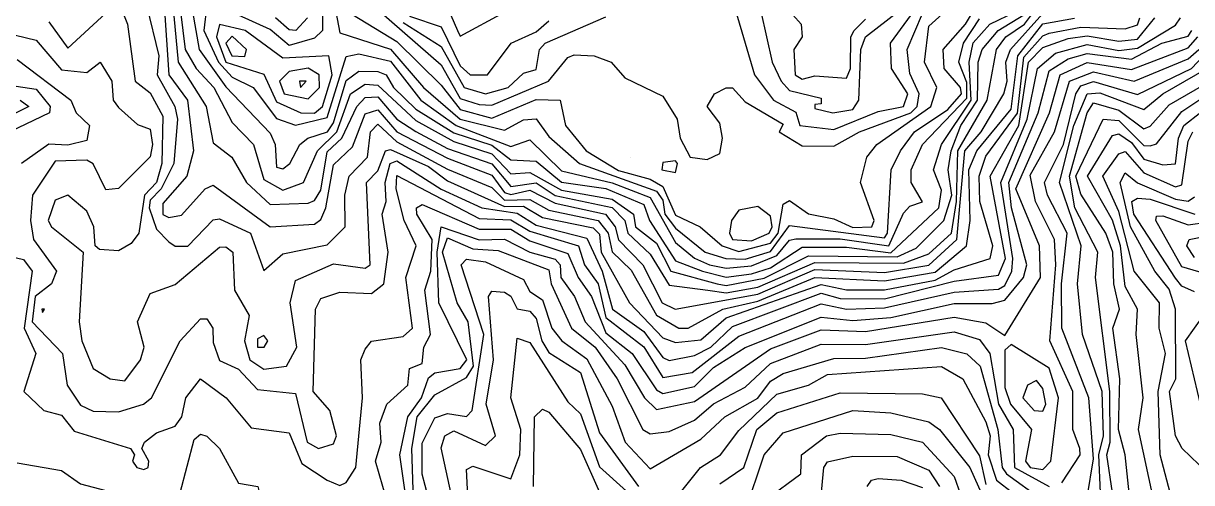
# Model space of a CAD drawing. Header units: metres. Extents: x 310028 to 360472, y 4137098 to 4159193.
# Drawn here: x 351607 to 354375, y 4148821 to 4149910 of the extents above; entities that cross this region are included whole.
import ezdxf

# ---------------------------------------------------------------- set-up
doc = ezdxf.new("R2010")
doc.units = ezdxf.units.M
doc.layers.add('CONTOUR', color=254, linetype='Continuous')
doc.layers.add('CONTOUR_INDEX', color=33, linetype='Continuous')

msp = doc.modelspace()

# ---------------------------------------------------------------- linework, layer by layer
at = {"layer": 'CONTOUR'}
for points, elevation in [([(353262.8, 4149382.5), (353302.5, 4149369.1), (353377.5, 4149388.7), (353395.7, 4149412.5), (353407.5, 4149481.5), (353422.5, 4149489.9), (353467.5, 4149458), (353527.5, 4149446.8), (353572.5, 4149426.2), (353617.5, 4149427.5), (353623.1, 4149442.5), (353591.1, 4149532.5), (353605.7, 4149592.5), (353629.7, 4149622.5), (353757.2, 4149712.5), (353771.3, 4149757.5), (353742.8, 4149817.5), (353752.5, 4149902.8), (353889.5, 4150027.5)], 280), ([(352333.8, 4150012.5), (352357.5, 4149887.1), (352477.5, 4149848.5), (352555.1, 4149757.5), (352642.5, 4149682.7), (352747.5, 4149656.5), (352792.5, 4149681.1), (352822.5, 4149683.4), (352852.5, 4149641.9), (352925.3, 4149577.5), (353107.5, 4149512.3), (353122.5, 4149491.1), (353127.5, 4149457.5), (353152.5, 4149424.3), (353223.1, 4149367.5), (353271.6, 4149352.5)], 270), ([(353371.6, 4149997.5), (353449.9, 4149907.5), (353452.8, 4149877.5), (353433.1, 4149847.5), (353435.9, 4149787.5)], 320), ([(351898.9, 4149952.5), (351928.2, 4149832.5), (351924.8, 4149787.5), (351966.3, 4149712.5), (351972.7, 4149682.5), (351964.1, 4149577.5), (351933.8, 4149517.5), (351907.5, 4149490.4), (351905.4, 4149472.5), (351922.5, 4149422.2), (351952.5, 4149392.1), (351967.5, 4149381.9), (351997.5, 4149382.1), (352057.5, 4149443.9), (352072.5, 4149446.9), (352145.9, 4149412.5), (352177.5, 4149323.9), (352222.5, 4149363.7), (352327.5, 4149385), (352369.8, 4149427.5), (352369.3, 4149502.5), (352379, 4149547.5), (352422.6, 4149592.5), (352430, 4149652.5), (352447.5, 4149671), (352492.5, 4149629.1), (352612.5, 4149564.1), (352717.5, 4149521.1), (352747.5, 4149490.9), (352807.5, 4149492.7), (352852.5, 4149466.8), (352969, 4149442.5), (352993, 4149412.5), (353002.5, 4149368.1), (353047.5, 4149324.6), (353107.5, 4149218.4), (353160.8, 4149187.5)], 210), ([(351941.1, 4149952.5), (351952.4, 4149787.5), (351996.3, 4149727.5), (352010.4, 4149607.5), (351994.9, 4149547.5), (351937.5, 4149483), (351937.5, 4149456.6), (351952.5, 4149449.5), (351982.5, 4149455.1), (352038.3, 4149517.5), (352057.5, 4149526.5), (352192.5, 4149427.4), (352297.5, 4149434.2), (352312.5, 4149445.3), (352324, 4149472.5), (352342.5, 4149574.3), (352387.5, 4149617.1), (352417.5, 4149695.1), (352447.5, 4149704.7), (352492.5, 4149652.7), (352612.5, 4149590.1), (352717.5, 4149550.3), (352747.5, 4149509.1), (352762.5, 4149504), (352807.5, 4149514.2), (352867.5, 4149483.5), (352986.9, 4149457.5), (353009.4, 4149427.5), (353017.5, 4149397.1), (353075.5, 4149337.5), (353120.9, 4149247.5), (353151.9, 4149232.5)], 220), ([(351961.5, 4149952.5), (351974.4, 4149817.5), (352040.9, 4149712.5), (352057.5, 4149626.4), (352101.2, 4149592.5), (352136.4, 4149532.5), (352192.5, 4149480.4), (352282.5, 4149483.4), (352297.5, 4149489.7), (352312.5, 4149514.6), (352327.5, 4149605.2), (352361.6, 4149637.5), (352397.2, 4149712.5), (352417.5, 4149733.8), (352447.5, 4149735.8), (352492.5, 4149682.6), (352537.5, 4149653.8), (352612.5, 4149613.6), (352717.5, 4149576.8), (352762.5, 4149522.8), (352822.5, 4149532), (352867.5, 4149502.1), (353002.5, 4149473.1), (353032.3, 4149442.5), (353039.8, 4149412.5), (353092.5, 4149362.4), (353137.5, 4149289.6), (353229.1, 4149277.5)], 230), ([(352042, 4149952.5), (352034.8, 4149892.5), (352069.8, 4149817.5), (352102.5, 4149782.3), (352152.1, 4149757.5), (352207.5, 4149684.4), (352252.5, 4149668.5), (352327.5, 4149686.9), (352372.5, 4149831.4), (352402.5, 4149837.2), (352477.5, 4149820.3), (352549.1, 4149727.5), (352632.5, 4149667.5), (352762.5, 4149618), (352807.5, 4149634), (352882.5, 4149560.2), (353002.5, 4149532.2), (353092.5, 4149497.3), (353152.5, 4149390.3), (353197.5, 4149353), (353233, 4149337.5)], 260), ([(352419.1, 4149967.5), (352597.5, 4149811.1), (352642.5, 4149731.4), (352687.5, 4149717.2), (352717.5, 4149716), (352852, 4149772.5), (352897.5, 4149829.2), (352912.5, 4149835.1), (352959.7, 4149832.5), (352999.8, 4149817.5), (353032.5, 4149780.5), (353122.5, 4149737.3), (353156.5, 4149682.5), (353163.3, 4149637.5), (353187.1, 4149592.5)], 290), ([(352612.5, 4149947.6), (352635.9, 4149892.5)], 320), ([(353229.1, 4149277.5), (353272.5, 4149271.3), (353347.5, 4149284.5), (353482.5, 4149343.4), (353692.5, 4149341.8), (353752.5, 4149363.8), (353806.3, 4149412.5), (353818.6, 4149487.5), (353821.4, 4149607.5), (353891, 4149727.5), (353913.4, 4149847.5), (353935.1, 4149877.5), (353979.3, 4149907.5), (354007.5, 4149945.9)], 230), ([(353271.6, 4149352.5), (353317.5, 4149350.7), (353377.5, 4149369.5), (353422.5, 4149430.6), (353647.5, 4149401.2), (353655, 4149412.5), (353663.7, 4149562.5), (353685.7, 4149607.5), (353718.8, 4149652.5), (353797.5, 4149705.8), (353830.2, 4149742.5), (353827.5, 4149757.7), (353789.1, 4149802.5), (353786.3, 4149847.5), (353839.9, 4149907.5), (353866.2, 4149952.5)], 270), ([(353525.6, 4149697.5), (353572.5, 4149705.7), (353587.2, 4149727.5), (353591.5, 4149847.5), (353602.5, 4149877.7), (353707.5, 4149959.1)], 310), ([(351979.8, 4149937.5), (351990.6, 4149847.5), (352016.7, 4149802.5), (352058.8, 4149757.5), (352102.5, 4149674.5), (352152.6, 4149622.5), (352177.5, 4149539.7), (352222.5, 4149514.7), (352271.2, 4149532.5), (352304.7, 4149607.5), (352349.8, 4149652.5), (352382.9, 4149742.5), (352417.5, 4149765.5), (352447.5, 4149763), (352537.5, 4149679.8), (352627.5, 4149630.1), (352717.5, 4149600.6), (352762.5, 4149553.4), (352807.5, 4149556.2), (352882.5, 4149514.1), (353002.5, 4149493.4), (353053, 4149457.5), (353058.1, 4149427.5), (353107.5, 4149388.8), (353141.2, 4149322.5), (353251.3, 4149292.5)], 240), ([(352316, 4149937.5), (352316.3, 4149892.5), (352297.5, 4149874.9), (352237.5, 4149857.2), (352192.5, 4149895.1), (352117.5, 4149929.5)], 260), ([(352306.6, 4148902.5), (352342.5, 4148913.5), (352349.2, 4148932.5), (352333.4, 4148992.5), (352293.8, 4149037.5), (352299.8, 4149232.5), (352312.5, 4149257.7), (352357.5, 4149272.6), (352432.5, 4149269.2), (352461.5, 4149292.5), (352471.6, 4149367.5), (352457.3, 4149457.5), (352466.7, 4149487.5), (352464.4, 4149532.5), (352476.2, 4149577.5), (352492.5, 4149583.9), (352597.5, 4149516.8), (352693.3, 4149472.5), (352777.5, 4149459.9), (352822.5, 4149431.7), (352942.5, 4149401.1), (352979.1, 4149322.5), (353002.9, 4149232.5), (353077.5, 4149179.5), (353122.5, 4149117.7), (353137.5, 4149111.1), (353197.5, 4149122.8), (353236.2, 4149142.5), (353287.5, 4149191.7), (353497.5, 4149270.4), (353542.5, 4149257.7), (353647.5, 4149257.3), (353812.5, 4149298.8), (353917.5, 4149313.3), (353934.2, 4149352.5), (353898.2, 4149547.5), (353966.1, 4149667.5), (353988.7, 4149817.5), (354022.5, 4149852.8), (354082.5, 4149873.7), (354127.5, 4149880.5), (354202.5, 4149867.9), (354247.5, 4149872.4), (354288.1, 4149922.5)], 190), ([(352326.9, 4148827.5), (352357.5, 4148814.8), (352372.5, 4148821.6), (352395.5, 4148857.5), (352411.1, 4149022.5), (352407.3, 4149112.5), (352417.5, 4149137.8), (352432.5, 4149157), (352507.5, 4149167.3), (352529.7, 4149187.5), (352513.6, 4149307.5), (352538.1, 4149382.5), (352509.5, 4149442.5), (352491.1, 4149517.5), (352492.5, 4149548.9), (352687.5, 4149447.5), (352762.5, 4149443.8), (352807.5, 4149417.1), (352922.9, 4149382.5), (352937, 4149337.5), (352969.1, 4149292.5), (352987.5, 4149212.5), (353077.5, 4149143.1), (353122.5, 4149070.5), (353192.2, 4149082.5), (353302.5, 4149168.6), (353497.5, 4149245.1), (353557.5, 4149232.3), (353647.5, 4149235.3), (353812.5, 4149272.8), (353917.5, 4149280), (353932.5, 4149288.9), (353949.5, 4149322.5), (353952.1, 4149352.5), (353923.6, 4149532.5), (353986, 4149682.5), (354010.4, 4149802.5), (354052.5, 4149838.9), (354127.5, 4149860), (354202.5, 4149845.1), (354247.5, 4149851), (354337.5, 4149905.4), (354348.8, 4149922.5)], 180), ([(352387.5, 4149930.8), (352492.5, 4149866.8), (352597.5, 4149763.6), (352642.5, 4149705.5), (352717.5, 4149684.8), (352822.5, 4149729.1), (352879, 4149727.5), (352891.6, 4149667.5), (352941, 4149607.5), (353017.5, 4149560.9), (353092.5, 4149540.3), (353122.5, 4149523), (353152.5, 4149455.4), (353210.6, 4149427.5), (353262.8, 4149382.5)], 280), ([(352522.5, 4149927.2), (352597.5, 4149901.5), (352642.5, 4149808.8), (352666, 4149787.5), (352706.9, 4149787.5), (352762.8, 4149862.5), (352822.5, 4149889.9), (352852.5, 4149915.5)], 310), ([(352635.9, 4149892.5), (352642.5, 4149879.4), (352747.5, 4149936)], 320), ([(353151.9, 4149232.5), (353347.5, 4149268.2), (353482.5, 4149326.2), (353647.5, 4149319.1), (353752.5, 4149336.6), (353819, 4149397.5), (353837.8, 4149607.5), (353876.6, 4149652.5), (353930.4, 4149742.5), (353938.4, 4149772.5), (353935.4, 4149817.5), (353946.3, 4149847.5), (354022.5, 4149933.2)], 220), ([(353160.8, 4149187.5), (353182.5, 4149187.1), (353265, 4149232.5), (353347.5, 4149251.2), (353482.5, 4149307.4), (353647.5, 4149299.3), (353767.5, 4149320.3), (353841.8, 4149382.5), (353850.8, 4149442.5), (353847.3, 4149562.5), (353866.7, 4149607.5), (353947.5, 4149706.3), (353963.2, 4149832.5), (354022.5, 4149908.8), (354097.5, 4149922.3)], 210), ([(353187.1, 4149592.5), (353227.5, 4149586.9), (353257.5, 4149601.4), (353264.1, 4149637.5), (353257.5, 4149673.5), (353227.7, 4149712.5), (353244.6, 4149742.5), (353272.5, 4149757.1), (353287.5, 4149756.6), (353317.5, 4149724), (353407.5, 4149671), (353398.4, 4149652.5), (353452.5, 4149619.4), (353527.5, 4149619.1), (353588.8, 4149652.5), (353709.8, 4149697.5), (353725.2, 4149712.5), (353730, 4149742.5), (353707.5, 4149790.8), (353701.6, 4149847.5), (353737.5, 4149933.2)], 290), ([(353233, 4149337.5), (353272.5, 4149329.5), (353332.5, 4149334.9), (353392.5, 4149359.9), (353422.5, 4149396.3), (353437.5, 4149399.5), (353542.5, 4149399), (353658.1, 4149382.5), (353692.5, 4149460.3), (353707.5, 4149476.3), (353737.5, 4149486.6), (353711, 4149532.5), (353710.5, 4149562.5), (353737.9, 4149622.5), (353842.5, 4149732.4), (353842.5, 4149769.5), (353823.9, 4149817.5), (353834.6, 4149862.5), (353872.5, 4149920.4)], 260), ([(353251.3, 4149292.5), (353272.5, 4149288.9), (353362.5, 4149305.7), (353467.5, 4149358.9), (353677.5, 4149356.8), (353722.5, 4149377), (353788.3, 4149442.5), (353807.3, 4149502.5), (353798.3, 4149562.5), (353805.9, 4149607.5), (353828.2, 4149667.5), (353867.8, 4149727.5), (353869.6, 4149817.5), (353879.1, 4149847.5), (353917.3, 4149892.5), (353977.5, 4149930.3)], 240), ([(353354.8, 4149937.5), (353381.7, 4149817.5), (353402.7, 4149772.5), (353422.5, 4149750.8), (353497.5, 4149732.2), (353497.5, 4149719.4), (353482.5, 4149717.7), (353482.5, 4149708.1), (353525.6, 4149697.5)], 310), ([(353435.9, 4149787.5), (353452.5, 4149777.2), (353482.5, 4149785.7), (353557.5, 4149779.8), (353567.4, 4149802.5), (353567.9, 4149877.5), (353575.7, 4149892.5), (353602.5, 4149920)], 320), ([(351562.5, 4149888), (351637.5, 4149870.2), (351697.5, 4149799.3), (351757.5, 4149793.6), (351789.6, 4149817.5), (351816.7, 4149772.5), (351820.3, 4149727.5), (351832.5, 4149710.2), (351877.5, 4149670.4), (351907.5, 4149659.1), (351913.8, 4149622.5), (351907.5, 4149593.8), (351832.5, 4149518.7), (351802.5, 4149515.2), (351772.5, 4149576.7), (351757.5, 4149585.9), (351682.5, 4149582.8), (351628.8, 4149502.5), (351624, 4149442.5), (351631.2, 4149397.5), (351685.8, 4149322.5), (351674.2, 4149292.5), (351635.8, 4149262.5), (351628.6, 4149202.5), (351699.9, 4149127.5), (351711.1, 4149052.5), (351742.5, 4149005.1), (351772.5, 4148990.5), (351832.5, 4148988.8), (351891.7, 4149007.5), (351910.9, 4149022.5), (351978.7, 4149157.5), (352027.5, 4149209.3), (352042.5, 4149209.6), (352056.5, 4149187.5), (352057.5, 4149153.3), (352072.5, 4149111.1), (352117.5, 4149089.9), (352162.5, 4149042.3), (352252.5, 4149032.5), (352279.6, 4148917.5), (352306.6, 4148902.5)], 190), ([(352264.5, 4149697.5), (352297.5, 4149697.1), (352316, 4149712.5), (352338.8, 4149787.5), (352330.9, 4149832.5), (352222.5, 4149827.4), (352132.6, 4149892.5), (352072.5, 4149906.9), (352065, 4149877.5), (352087.5, 4149818), (352177.5, 4149789.6), (352207.5, 4149723.7), (352264.5, 4149697.5)], 270), ([(352467.8, 4148782.5), (352442, 4148872.5), (352455, 4148917.5), (352452.4, 4148962.5), (352468.5, 4149007.5), (352518.4, 4149052.5), (352522.5, 4149091.6), (352552.5, 4149103.9), (352556.6, 4149142.5), (352572.4, 4149172.5), (352558.7, 4149277.5), (352572.9, 4149322.5), (352576, 4149397.5), (352539.3, 4149457.5), (352539.1, 4149472.5), (352552.5, 4149480.8), (352687.5, 4149421.8), (352762.5, 4149421.8), (352807.5, 4149394.3), (352897.5, 4149364.5), (352921.9, 4149307.5), (352953.5, 4149262.5), (352987.5, 4149176.7), (353049.7, 4149127.5), (353107.5, 4149041.4), (353122.5, 4149032.9), (353197.5, 4149048.8), (353242.5, 4149093.9), (353317.5, 4149141.8), (353497.5, 4149213.8), (353572.5, 4149205.7), (353662.5, 4149212.6), (353812.5, 4149245.6), (353902.5, 4149245.7), (353932.5, 4149253.9), (353976.9, 4149307.5), (353985.1, 4149337.5), (353948.5, 4149472.5), (353942.2, 4149532.5), (354011.9, 4149697.5), (354037.5, 4149797.6), (354082.5, 4149826), (354127.5, 4149838.7), (354232.5, 4149825.3), (354304.7, 4149862.5), (354367.5, 4149879.7), (354375.7, 4149892.5)], 170), ([(352101.5, 4149832.5), (352132.5, 4149831), (352136.5, 4149847.5), (352102.5, 4149879.8), (352087, 4149862.5), (352101.5, 4149832.5)], 280), ([(352514.3, 4148782.5), (352499.4, 4148887.5), (352518.2, 4148977.5), (352551, 4149022.5), (352567.5, 4149069.7), (352582.5, 4149081.3), (352642.5, 4149091.9), (352658.4, 4149112.5), (352592.1, 4149247.5), (352588.1, 4149367.5), (352597.5, 4149427.7), (352687.5, 4149396.6), (352747.5, 4149398.4), (352807.5, 4149367.5), (352867.5, 4149350.8), (352879.5, 4149337.5), (352880.5, 4149307.5), (352913.5, 4149262.5), (352938.7, 4149202.5), (353032.5, 4149100.6), (353078.7, 4149022.5), (353107.5, 4148994.8), (353197.5, 4149013.4), (353377.5, 4149138.2), (353497.5, 4149183.1), (353602.5, 4149179.2), (353812.5, 4149213.8), (353887.5, 4149199.7), (353932.5, 4149170.4), (354017.3, 4149307.5), (354015.2, 4149382.5), (353959, 4149517.5), (354038.5, 4149697.5), (354063.9, 4149787.5), (354127.5, 4149816.8), (354232.5, 4149800.6), (354367.5, 4149851.4), (354389.8, 4149877.5)], 160), ([(354127.5, 4148786.4), (354142.5, 4148878), (354131.9, 4149022.5), (354068.2, 4149187.5), (354067.3, 4149292.5), (354080.6, 4149412.5), (354033.8, 4149502.5), (354027.1, 4149532.5), (354071.4, 4149622.5), (354101.3, 4149742.5), (354112.5, 4149761.4), (354142.5, 4149772), (354247.5, 4149740.8), (354374.7, 4149802.5), (354431.8, 4149862.5)], 140), ([(351592.5, 4149824.3), (351719.8, 4149727.5), (351732.3, 4149697.5), (351764.4, 4149667.5), (351757.5, 4149632.1), (351712.5, 4149621.2), (351667.5, 4149623.6), (351602.8, 4149577.5)], 180), ([(352225.3, 4149742.5), (352282.5, 4149730.7), (352309.2, 4149757.5), (352308.6, 4149787.5), (352282.5, 4149803.8), (352237.5, 4149795.4), (352214.3, 4149772.5), (352225.3, 4149742.5)], 280), ([(354159.2, 4148797.5), (354155.3, 4148887.5), (354166.6, 4148932.5), (354163.3, 4149037.5), (354116.6, 4149172.5), (354104.8, 4149292.5), (354113.3, 4149382.5), (354062.4, 4149532.5), (354096, 4149667.5), (354127.5, 4149743.1), (354157.5, 4149745.4), (354262.5, 4149705.9), (354307.4, 4149742.5), (354411, 4149802.5)], 130), ([(354188, 4148797.5), (354174.7, 4148887.5), (354182.6, 4148917.5), (354181.9, 4149037.5), (354147.8, 4149307.5), (354153, 4149367.5), (354099, 4149472.5), (354085.8, 4149547.5), (354127.6, 4149697.5), (354142.5, 4149721.8), (354202.5, 4149704.2), (354262.5, 4149659.7), (354277.5, 4149666.5), (354322.5, 4149716.9), (354445, 4149787.5)], 120), ([(351547.5, 4149767.4), (351637.5, 4149754.2), (351671.3, 4149712.5), (351669.7, 4149697.5), (351575.7, 4149652.5)], 170), ([(352264.3, 4149757.5), (352277.2, 4149772.5), (352261.4, 4149772.5), (352264.3, 4149757.5)], 290), ([(351599.6, 4149727.5), (351620.1, 4149712.5), (351560.2, 4149682.5)], 160), ([(354232.1, 4148752.5), (354218.2, 4148887.5), (354201.8, 4148947.5), (354205.4, 4149067.5), (354188.6, 4149187.5), (354204.8, 4149232.5), (354191.4, 4149292.5), (354188.3, 4149367.5), (354171.9, 4149412.5), (354112.5, 4149505.3), (354101.1, 4149547.5), (354165.6, 4149682.5), (354202.5, 4149679.2), (354262.5, 4149620.6), (354277.5, 4149619.3), (354292.5, 4149624.1), (354352.5, 4149701.1), (354397.5, 4149730.7)], 110), ([(354324.2, 4148797.5), (354300.6, 4148887.5), (354296, 4149037.5), (354313.4, 4149127.5), (354298.1, 4149187.5), (354299.4, 4149247.5), (354239.6, 4149322.5), (354202.5, 4149463.6), (354165.1, 4149547.5), (354202.5, 4149600.5), (354217.5, 4149605.9), (354262.5, 4149555.2), (354337.5, 4149522.5), (354352.5, 4149527.1), (354367.5, 4149630.8), (354378.4, 4149652.5)], 90), ([(353046.9, 4149592.5), (353046.9, 4149592.5)], 290), ([(353120, 4149562.5), (353152.5, 4149556.1), (353157.1, 4149577.5), (353152.5, 4149584), (353122.5, 4149580.4), (353120, 4149562.5)], 290), ([(354412.5, 4148845.2), (354352.9, 4148902.5), (354337.5, 4148932.5), (354322.7, 4149037.5), (354338.2, 4149067.5), (354336.9, 4149232.5), (354322.5, 4149279.9), (354288.2, 4149322.5), (354230.3, 4149427.5), (354206.2, 4149532.5), (354217.5, 4149555.4), (354247.5, 4149531.7), (354337.5, 4149493.3), (354367.5, 4149488.7), (354382.5, 4149498.9)], 80), ([(353287.8, 4149397.5), (353332.5, 4149394), (353374.1, 4149412.5), (353381.7, 4149427.5), (353377.5, 4149452.7), (353347.5, 4149475.8), (353302.5, 4149467), (353285.2, 4149442.5), (353280.6, 4149412.5), (353287.8, 4149397.5)], 290), ([(354382.5, 4149273.3), (354352.5, 4149286.7), (354337.5, 4149306.1), (354238.6, 4149457.5), (354233.8, 4149487.5), (354247.5, 4149495.4), (354277.5, 4149493.2), (354382.6, 4149457.5)], 70), ([(354438.6, 4149307.5), (354352.5, 4149332.9), (354290.6, 4149442.5), (354292.5, 4149452.7), (354307.5, 4149453.3), (354367.5, 4149432.2), (354412.5, 4149439)], 60), ([(351577.5, 4149357), (351607.5, 4149350.5), (351628, 4149322.5), (351609.1, 4149187.5), (351637.1, 4149127.5), (351608.6, 4149037.5), (351656.1, 4148992.5), (351697.5, 4148980.9), (351727.5, 4148943.2), (351861.6, 4148902.5), (351871, 4148887.5), (351865.7, 4148872.5), (351875.9, 4148857.5), (351892.5, 4148852.7), (351903.2, 4148857.5), (351904.6, 4148872.5), (351888, 4148902.5), (351894.1, 4148917.5), (351922.5, 4148939.4), (351967.5, 4148955), (351982.8, 4148977.5), (351992.2, 4149022.5), (352027.5, 4149067.1), (352088, 4149022.5), (352147.5, 4148951.6), (352237.5, 4148939.1), (352267.5, 4148866.7), (352326.9, 4148827.5)], 180), ([(352588.1, 4148707.5), (352552.5, 4148841.6), (352552.5, 4148915.1), (352582.5, 4148974.9), (352612.5, 4148985.3), (352657.5, 4148978), (352670.4, 4148992.5), (352698.1, 4149172.5), (352644.6, 4149337.5), (352657.5, 4149350.7), (352702.5, 4149344.6), (352792.5, 4149303), (352807.5, 4149274.3), (352837.5, 4149254.9), (352859.8, 4149187.5), (352883.3, 4149157.5), (352942.5, 4149115.1), (353002.5, 4149002.5), (353033.4, 4148917.5), (353092.5, 4148854.1), (353212.5, 4148924.3), (353269.6, 4148977.5), (353347.5, 4149021.6), (353377.5, 4149061.7), (353407.5, 4149080.2), (353527.5, 4149115.3), (353602.5, 4149116.2), (353782.5, 4149142), (353842.5, 4149126.7), (353874.5, 4149097.5), (353916, 4148947.5), (353926.1, 4148857.5), (353936.5, 4148842.5), (354020, 4148782.5)], 140), ([(352636.5, 4148722.5), (352597.5, 4148903.8), (352606, 4148932.5), (352627.5, 4148944.4), (352702.5, 4148909.3), (352726.1, 4148932.5), (352703.8, 4149007.5), (352721.2, 4149112.5), (352709.3, 4149262.5), (352717.5, 4149275.5), (352747.5, 4149272.9), (352762.5, 4149263.5), (352777.5, 4149233.2), (352807.5, 4149227.9), (352822.5, 4149210), (352835.6, 4149157.5), (352852.5, 4149129.7), (352927.5, 4149082.4), (352972.5, 4148939), (353064.6, 4148812.5)], 130), ([(354403.6, 4148977.5), (354361.1, 4149157.5), (354403.5, 4149217.5)], 70), ([(352162.4, 4149142.5), (352177.6, 4149142.5), (352186.3, 4149157.5), (352177.5, 4149170), (352162.5, 4149162.2), (352162.4, 4149142.5)], 210), ([(352667.5, 4148647.5), (352657.5, 4148852.7), (352672.5, 4148860.6), (352762.5, 4148830.1), (352783.7, 4148887.5), (352786.4, 4148947.5), (352762, 4149022.5), (352777.5, 4149164.1), (352807.5, 4149153.1), (352897.5, 4149012.8), (352927.5, 4148984.2), (352972.5, 4148858.5), (353092.5, 4148750.6)], 120), ([(353992.9, 4148857.5), (354022.5, 4148852.5), (354041.6, 4148872.5), (354059.7, 4149022.5), (354037.5, 4149092.6), (353947.5, 4149148.9), (353932.5, 4149134.9), (353932.5, 4149046.6), (353946.1, 4149007.5), (353995.8, 4148947.5), (353981.9, 4148872.5), (353992.9, 4148857.5)], 160), ([(353167.5, 4148802.1), (353211.6, 4148857.5), (353258.8, 4148887.5), (353302.5, 4148945.1), (353392.5, 4149030.8), (353467.5, 4149052.2), (353512.5, 4149077.8), (353782.5, 4149096.7), (353833.3, 4149067.5), (353887.5, 4148965.6), (353898, 4148932.5), (353893.1, 4148887.5), (353913, 4148827.5), (353990.8, 4148767.5)], 130), ([(354002.1, 4148992.5), (354022.5, 4148990.5), (354029.7, 4149007.5), (354022.5, 4149044.7), (354007.5, 4149063.5), (353986.5, 4149052.5), (353975.7, 4149022.5), (354002.1, 4148992.5)], 170), ([(353257.5, 4148818.6), (353314.2, 4148857.5), (353345.6, 4148947.5), (353392.5, 4148987), (353542.5, 4149034.2), (353737.5, 4149031.8), (353781.9, 4149022.5), (353872.5, 4148884.5), (353887.5, 4148817.1)], 120), ([(352816, 4148812.5), (352818.4, 4148977.5), (352837.5, 4148995.8), (352852.5, 4148988.7), (352927.5, 4148899.8), (352972.5, 4148798.6)], 110), ([(353317.5, 4148752.8), (353362.8, 4148887.5), (353407.5, 4148939.6), (353572.5, 4148992.7), (353662.5, 4148986.5), (353752.5, 4148965.6), (353777.8, 4148947.5), (353849.6, 4148857.5), (353887.5, 4148773)], 110), ([(351592.5, 4148868), (351697.5, 4148850.4), (351742.5, 4148818.4), (351877.5, 4148782.8), (351937.5, 4148781.5), (351978.8, 4148797.5), (352012.5, 4148923.5), (352027.5, 4148936.1), (352042.5, 4148931.8), (352072.5, 4148902.4), (352117.5, 4148820), (352163.3, 4148812.5), (352178.1, 4148752.5), (352236, 4148722.5)], 170), ([(353496.8, 4148782.5), (353503.7, 4148857.5), (353512.5, 4148870.4), (353572.5, 4148884.3), (353677.5, 4148882.9), (353752.5, 4148850.6), (353778.2, 4148812.5)], 90), ([(353606.9, 4148812.5), (353616.8, 4148827.5), (353632.5, 4148831.5), (353687, 4148827.5), (353737.5, 4148809.8)], 80)]:
    msp.add_lwpolyline(points, dxfattribs=dict(at, elevation=elevation))
at = {"layer": 'CONTOUR_INDEX'}
for points, elevation in [([(353447.3, 4149667.5), (353527.5, 4149658.2), (353632.5, 4149700.8), (353693.1, 4149712.5), (353702.9, 4149742.5), (353664.2, 4149802.5), (353661.6, 4149862.5), (353752.5, 4149987.3)], 300), ([(351667.5, 4149913.5), (351712.5, 4149851), (351832.5, 4149961.4), (351854.2, 4149907.5), (351872.6, 4149772.5), (351907.5, 4149745), (351937.5, 4149690), (351935.4, 4149577.5), (351922.8, 4149532.5), (351894.7, 4149502.5), (351881.3, 4149412.5), (351862.5, 4149388), (351832.5, 4149370.8), (351787.5, 4149374.1), (351777.7, 4149382.5), (351774.5, 4149427.5), (351757.5, 4149465), (351712.5, 4149503), (351682.5, 4149490.8), (351666.6, 4149442.5), (351674.2, 4149427.5), (351749.3, 4149367.5), (351739.8, 4149202.5), (351745.6, 4149157.5), (351772.5, 4149092.1), (351813, 4149067.5)], 200), ([(351813, 4149067.5), (351847.5, 4149062.3), (351885, 4149112.5), (351893.9, 4149142.5), (351877.5, 4149202.5), (351907.5, 4149269.8), (351967.5, 4149290.9), (352072.5, 4149379.6), (352087.5, 4149380.2), (352103.7, 4149367.5), (352107.6, 4149277.5), (352142.2, 4149217.5), (352131.1, 4149157.5), (352143.8, 4149112.5), (352177.5, 4149090.5), (352230.6, 4149097.5), (352255, 4149142.5), (352239.8, 4149247.5), (352252.5, 4149300.3), (352342.5, 4149339.8), (352417.5, 4149329.3), (352429.2, 4149337.5), (352420.4, 4149532.5), (352447.5, 4149560.5), (352465.8, 4149607.5), (352477.5, 4149611.1), (352567.5, 4149570.3), (352612.5, 4149536.3), (352747.5, 4149475.5), (352792.5, 4149476.4), (352837.5, 4149449.6), (352957.5, 4149425.1), (352972.5, 4149409.9), (352976.4, 4149367.5), (353043.3, 4149247.5), (353122.5, 4149164.4), (353152.5, 4149153.6), (353212.5, 4149160), (353272.5, 4149211.8), (353497.5, 4149291.2), (353557.5, 4149278.5), (353647.5, 4149278.6), (353767.5, 4149301.3), (353812.5, 4149325.7), (353898.4, 4149352.5), (353904.3, 4149382.5), (353873.6, 4149487.5), (353871.8, 4149547.5), (353887.5, 4149595), (353962.5, 4149697.1), (353977.5, 4149829.6), (354022.5, 4149880.5), (354037.5, 4149886.3), (354112.5, 4149900.7), (354217.5, 4149896.7), (354247.5, 4149906.4), (354252.4, 4149922.5)], 200), ([(352008.5, 4149937.5), (352024.3, 4149847.5), (352087.5, 4149759.5), (352192.5, 4149649.5), (352204, 4149622.5), (352207.5, 4149568.7), (352222.5, 4149564.8), (352238.7, 4149577.5), (352262.1, 4149622.5), (352281.3, 4149637.5), (352328.1, 4149652.5), (352342.5, 4149674.4), (352372.5, 4149774.7), (352402.5, 4149796.2), (352447.5, 4149795.7), (352466.9, 4149787.5), (352484.7, 4149757.5), (352537.5, 4149706.6), (352627.5, 4149650.7), (352717.5, 4149621.3), (352762.5, 4149586.4), (352822.5, 4149582.9), (352882.5, 4149533.1), (352987.5, 4149518.5), (353077.5, 4149480.4), (353091.3, 4149442.5), (353152.5, 4149346.8), (353216.8, 4149322.5)], 250), ([(352280.6, 4149922.5), (352253.3, 4149892.5), (352237.5, 4149894.6), (352204.5, 4149922.5)], 250), ([(352507.5, 4149912), (352597.5, 4149854.7), (352652, 4149757.5), (352702.5, 4149743), (352756.1, 4149757.5), (352792.5, 4149791.9), (352822.5, 4149800.5), (352830.1, 4149847.5), (352844, 4149862.5), (352987.5, 4149925.6)], 300), ([(353216.8, 4149322.5), (353272.5, 4149308.1), (353332.5, 4149316.1), (353377.5, 4149330.7), (353452.5, 4149379), (353557.5, 4149379.6), (353662.5, 4149366.2), (353776.7, 4149472.5), (353782.5, 4149514.4), (353763.7, 4149562.5), (353782.7, 4149622.5), (353852.9, 4149727.5), (353848.1, 4149817.5), (353857.5, 4149863.6), (353897, 4149907.5), (353959.6, 4149937.5)], 250), ([(353295.6, 4149937.5), (353340, 4149787.5), (353385, 4149727.5), (353437.5, 4149699.2), (353447.3, 4149667.5)], 300), ([(354067.5, 4148820.8), (354111.3, 4148887.5), (354110.5, 4148902.5), (354093.7, 4148947.5), (354093.9, 4149037.5), (354039.4, 4149157.5), (354053.8, 4149337.5), (354050.4, 4149397.5), (354005.4, 4149487.5), (353992.5, 4149550.1), (354050.8, 4149652.5), (354085.7, 4149772.5), (354142.5, 4149794.6), (354239.1, 4149772.5), (354367.5, 4149825.5), (354392.1, 4149847.5)], 150), ([(354285.1, 4148782.5), (354249.8, 4148947.5), (354260.2, 4149022.5), (354244.3, 4149172.5), (354247.5, 4149232.5), (354217.5, 4149285.8), (354206.9, 4149382.5), (354187.5, 4149443.6), (354128.7, 4149547.5), (354187.5, 4149643.8), (354202.5, 4149648.2), (354232.5, 4149627.4), (354262.5, 4149587.8), (354307.5, 4149574.2), (354337.5, 4149577.2), (354344.1, 4149637.5), (354356.9, 4149667.5), (354397.5, 4149699.4)], 100), ([(352534.4, 4148707.5), (352527.9, 4148902.5), (352540.8, 4148977.5), (352582.5, 4149029.8), (352657.5, 4149070.3), (352674.1, 4149097.5), (352661.3, 4149202.5), (352635.1, 4149247.5), (352600.6, 4149367.5), (352612.5, 4149401.3), (352672.5, 4149375.7), (352732.5, 4149371.2), (352852.5, 4149325.8), (352858.3, 4149292.5), (352906.4, 4149187.5), (352961.9, 4149142.5), (353014.2, 4149067.5), (353074.8, 4148947.5), (353092.5, 4148936.7), (353137.5, 4148942.6), (353197.5, 4148969.1), (353242.5, 4149007.9), (353317.5, 4149047.6), (353377.5, 4149103.7), (353497.5, 4149149.4), (353602.5, 4149148.4), (353812.5, 4149178.5), (353872.5, 4149160.8), (353897.2, 4149127.5), (353917.9, 4149007.5), (353952.6, 4148947.5), (353955.4, 4148857.5), (354037.5, 4148812.5)], 150), ([(354382.5, 4149354.5), (354363.7, 4149382.5), (354369.7, 4149397.5), (354412.5, 4149406.5)], 50), ([(351651.6, 4149232.5), (351652.5, 4149224.4), (351657.8, 4149232.5), (351651.6, 4149232.5)], 200), ([(353367.8, 4148782.5), (353449.5, 4148842.5), (353451.3, 4148887.5), (353510.3, 4148932.5), (353542.5, 4148938.5), (353662.5, 4148935.6), (353737.6, 4148917.5), (353812.5, 4148835.8), (353827.5, 4148793.3)], 100)]:
    msp.add_lwpolyline(points, dxfattribs=dict(at, elevation=elevation))

doc.saveas('drawing.dxf')
